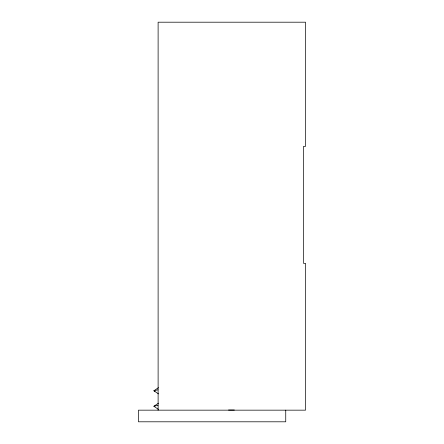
<?xml version="1.0" encoding="UTF-8"?>
<svg xmlns="http://www.w3.org/2000/svg" width="444" height="444" viewBox="0 0 444 444"><rect width="100%" height="100%" fill="white"/><g stroke="black" fill="none" stroke-linecap="round" stroke-linejoin="round"><path stroke-width="0.67" d="M158.447 387.651L153.907 390.764L158.447 393.872M158.447 403.169L153.907 406.282L158.419 409.385M154.024 390.609L157.992 389.832M154.024 406.127L157.992 405.35M234.349 410.028L228.538 410.023M154.939 391.231L154.024 390.92M154.939 406.748L154.024 406.438M285.742 410.162L285.742 421.8L138.461 421.8L138.461 410.162L305.539 410.162L305.539 263.364L303.552 263.364L303.552 146.348L305.539 146.348L305.539 22.2L158.114 22.2L158.114 410.162"/></g></svg>
